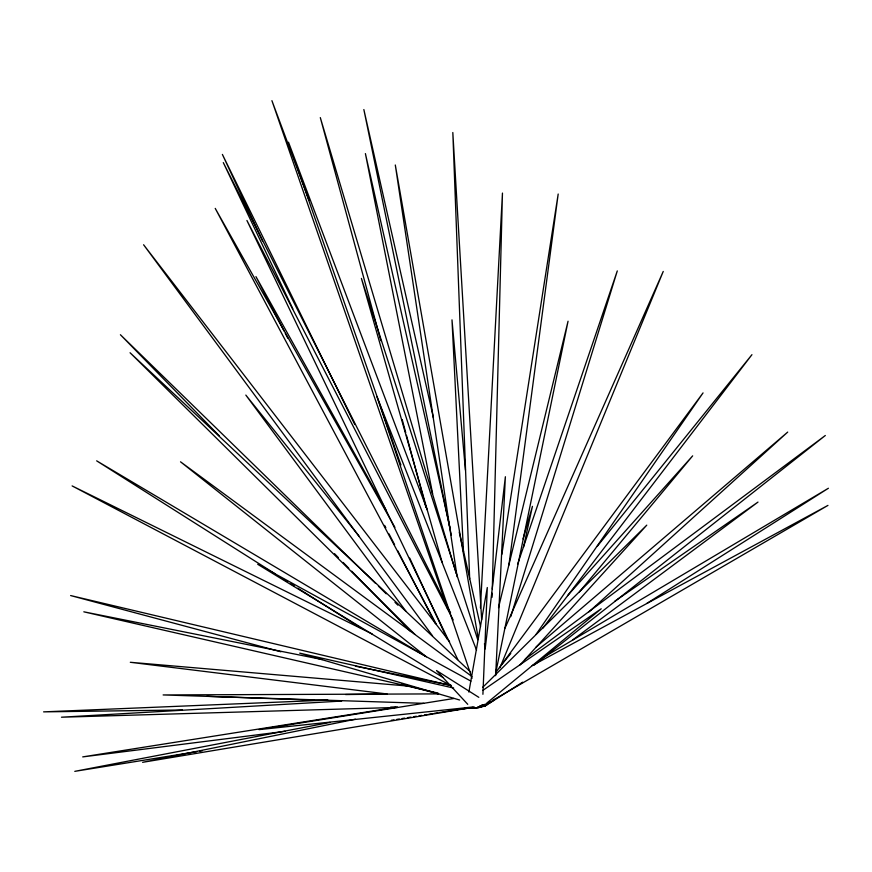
<?xml version="1.0" encoding="UTF-8"?>
<svg xmlns="http://www.w3.org/2000/svg" width="872" height="872" viewBox="0 0 872 872"><rect width="100%" height="100%" fill="white"/><g stroke="black" fill="none" stroke-linecap="round" stroke-linejoin="round"><path stroke-width="1.31" d="M479.992 706.952L481.638 706.538L481.638 705.241M492.091 597.266L492.19 593.189M492.298 589.101L502.457 193.072L480.428 607.915M482.914 694.308L487.295 587.521L468.874 692.074M495.645 675.702L505.379 476.733L485.17 648.953M486.293 704.968L486.609 703.966M508.921 565.034L558.189 194.02L501.858 554.363M496.015 671.386L568.053 321.212L498.512 607.664M523.44 547.42L532.443 506.349L523.047 538.918M483.786 705.612L485.181 705.644L486.423 703.606M510.752 616.668L617.289 270.909L517.619 564.151M499.939 667.756L663.243 271.443L505.03 628.08M484.549 704.761L483.295 706.276L477.9 706.952M482.761 705.263L484.723 706.233L485.028 704.107M536.073 634.38L703.05 392.901L495.623 672.672M542.733 628.265L751.947 354.675L597.157 546.439M501.367 665.096L510.774 653.444M489.77 702.233L485.998 705.459L480.57 706.178M579.411 591.881L692.662 455.849L567.596 595.609M494.304 699.431L490.391 702.701M520.017 664.955L646.773 525.14L482.63 687.409M486.107 704.936L488.124 703.115M588.992 611.861L787.71 432.087L536.084 647.089M485.333 705.557L487.241 703.933M486.772 703.115L601.222 608.787L482.903 690.341M481.486 706.789L484.592 705.415L481.573 705.263M480.014 705.546L481.595 706.549L483.731 704.87M533.904 665.303L825.326 435.499L525.336 659.003M483.23 706.516L485.41 704.892M572.632 639.994L757.997 502.087L614.804 601.233M493.28 700.587L489.214 702.668M486.892 704.511L482.216 706.614L479.829 706.298M484.723 706.233L522.655 682.177M646.795 603.446L828.4 488.255L543.3 657.543M485.323 704.892L481.344 706.266M481.061 707.138L484.581 705.088M492.822 700.303L827.953 505.4L532.182 665.619M487.186 704.118L482.02 706.113M479.6 706.854L474.968 708.206L471.97 707.857M483.622 705.721L478.39 707.138M480.548 706.941L477.943 708.053L472.014 707.693M485.857 704.979L480.908 706.135M482.816 704.849L483.001 705.819L484.821 705.339M355.438 719.204L142.605 762.324L472.842 707.399M330.117 722.408L74.785 771.349L196.843 751.664M480.897 706.058L484.919 705.383M199.525 751.228L202.206 750.792M391.321 720.283L394.002 719.847M396.684 719.422L399.376 718.986M402.057 718.55L404.739 718.125M407.42 717.689L410.985 717.111M413.677 716.675L416.358 716.25M419.05 715.814L421.743 715.378M424.435 714.942L427.117 714.506M428.882 714.223L432.501 713.645M434.245 713.361L437.875 712.773M439.608 712.489L470.15 707.563M482.532 705.568L486.554 704.925M453.974 698.472L259.006 729.635L474.139 706.854M395.605 707.366L82.709 756.896L285.024 731.325M454.966 709.852L472.504 707.639M341.628 701.055L61.476 717.209L397.185 707.432M327.861 700.063L43.6 711.868L182.422 709.972M390.645 707.127L397.458 707.039M345.552 694.548L384.966 694.068M437.951 693.894L163.119 694.94L423.879 703.333M206.893 696.292L314.465 700.183M480.788 706.08L483.295 706.276L482.565 705.601M406.505 685.937L130.31 662.284L387.059 693.97M481.42 705.96L483.295 706.276M322.226 659.548L83.821 611.817L438.18 693.153M355.514 666.219L451.413 685.414M453.658 688.052L299.695 653.139L459.653 700.02M450.726 685.534L70.621 595.554L280.904 651.776M401.807 684.117L438.605 693.949M372.18 633.977L72.125 485.911L450.399 685.25M470.913 681.13L257.709 564.304L442.845 677.359M425.438 656.18L96.65 460.841L274.844 573.656M478.804 697.328L436.49 670.524L467.741 704.303M284.043 579.477L287.488 581.668M290.943 583.848L294.387 586.028M297.832 588.208L361.062 628.243M471.883 676.454L180.526 461.811L426.321 656.801M470.368 671.756L130.07 352.746L414.821 634.315M375.527 583.368L120.401 334.728L219.384 435.935M378.448 586.213L386.242 593.799M395.005 602.345L397.926 605.19M334.543 553.687L338.347 557.579M343.11 562.44L348.822 568.282M351.678 571.204L410.679 631.535M358.904 535.975L245.828 395.081L406.058 611.414M449.56 641.694L143.597 244.76L432.567 635.884M394.907 527.375L215.231 208.386L436.185 624.036M385.838 509.717L255.943 276.609L284.043 330.946M285.297 333.366L287.793 338.194M384.596 525.369L385.838 527.778M388.967 533.817L394.591 544.684M397.708 550.723L435.183 623.175M453.178 619.938L246.918 220.474L457.778 659.537M450.584 612.929L223.297 162.606L292.829 308.852M354.784 424.555L222.393 154.42L262.483 240.835M409.709 558.102L447.521 639.579M476.559 650.152L376.911 396.597L472.068 678.307M427.28 509.967L288.479 142.19L400.902 465.005M309.026 200.059L271.911 100.651L447.554 608.623M477.758 639.71L361.411 278.397L442.071 562.091M456.339 573.787L320.307 117.6L380.824 340.767M402.177 419.519L405.742 432.654M406.45 435.281L426.037 507.471M433.439 417.852L363.853 109.545L451.325 535.201M459.239 532.127L480.537 626.488M484.429 643.754L485.333 647.743M450.323 529.337L365.401 153.592L432.61 493.65M478.03 637.116L395.299 164.993L457.124 576.795M465.441 470.139L451.99 319.871L463.501 552.02M481.66 619.73L452.819 132.522L469.67 578.845M481.573 705.993L481.595 706.549"/></g></svg>
